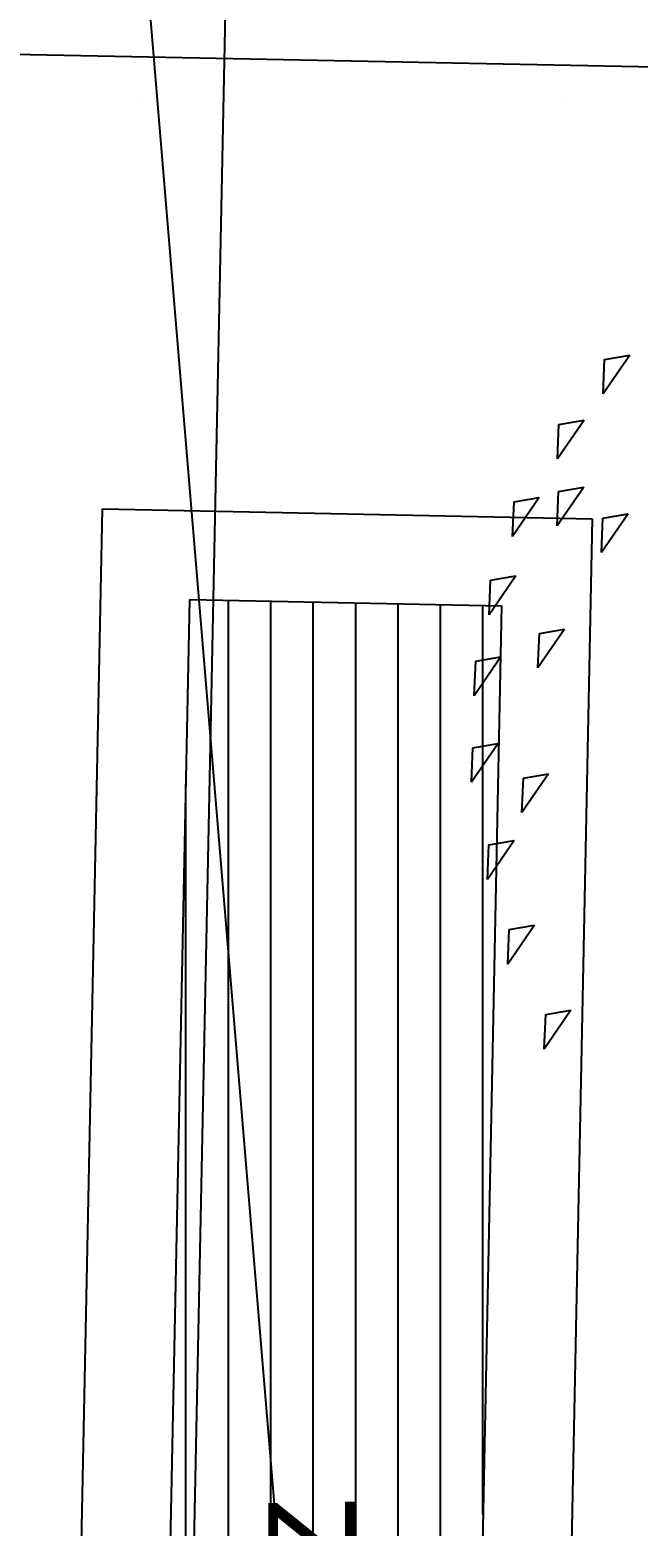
# Model space of a CAD drawing. Header units: millimetres. Extents: x 43168.9 to 43194.6, y -25545.1 to -25543.4.
# Drawn here: x 43172.3019 to 43172.3292, y -25544.2646 to -25544.1974 of the extents above; entities that cross this region are included whole.
import ezdxf
from ezdxf.enums import TextEntityAlignment as Align

# ---------------------------------------------------------------- set-up
doc = ezdxf.new("R2010")
doc.units = ezdxf.units.MM
doc.header["$LTSCALE"] = 200
doc.linetypes.add('HIDDEN2', pattern=[0.1875, 0.125, -0.0625])
doc.layers.add('agac_sgh', color=7, linetype='Continuous', true_color=0x244700)
doc.layers.add('cim_sgh', color=7, linetype='Continuous', true_color=0x248f00)
for name, color, linetype in [('gor-2_sgh', 161, 'Continuous'), ('izd.tas.alt_sgh', 214, 'HIDDEN2'), ('olcu-uyg_sgh', 193, 'Continuous'), ('tarama-zemin_sgh', 197, 'Continuous'), ('vaziyet-01_sgh', 33, 'Continuous'), ('yazi-merdi_sgh', 9, 'Continuous')]:
    doc.layers.add(name, color=color, linetype=linetype)
doc.styles.add('text1', font='VERDANA.TTF')

msp = doc.modelspace()

# ---------------------------------------------------------------- linework, layer by layer
at = {"layer": 'agac_sgh', "color": 0}
for p, q in [((43172.328805, -25544.212012), (43172.327606, -25544.213758)), ((43172.327606, -25544.213758), (43172.327673, -25544.212208)), ((43172.327673, -25544.212208), (43172.328805, -25544.212012)), ((43172.326755, -25544.214928), (43172.325556, -25544.216673)), ((43172.325623, -25544.215124), (43172.326755, -25544.214928)), ((43172.325556, -25544.216673), (43172.325623, -25544.215124)), ((43172.324743, -25544.218416), (43172.323544, -25544.220161)), ((43172.323611, -25544.218612), (43172.324743, -25544.218416)), ((43172.326747, -25544.21794), (43172.325548, -25544.219685)), ((43172.325548, -25544.219685), (43172.325615, -25544.218136)), ((43172.325615, -25544.218136), (43172.326747, -25544.21794)), ((43172.323544, -25544.220161), (43172.323611, -25544.218612)), ((43172.328734, -25544.219142), (43172.327535, -25544.220887)), ((43172.327535, -25544.220887), (43172.327602, -25544.219338)), ((43172.327602, -25544.219338), (43172.328734, -25544.219142)), ((43172.323686, -25544.221932), (43172.322487, -25544.223677)), ((43172.322487, -25544.223677), (43172.322554, -25544.222128)), ((43172.322554, -25544.222128), (43172.323686, -25544.221932)), ((43172.325879, -25544.224322), (43172.32468, -25544.226067)), ((43172.324747, -25544.224518), (43172.325879, -25544.224322)), ((43172.32468, -25544.226067), (43172.324747, -25544.224518)), ((43172.32302, -25544.225573), (43172.321821, -25544.227319)), ((43172.321821, -25544.227319), (43172.321888, -25544.225769)), ((43172.321888, -25544.225769), (43172.32302, -25544.225573)), ((43172.322894, -25544.22946), (43172.321695, -25544.231205)), ((43172.321695, -25544.231205), (43172.321762, -25544.229656)), ((43172.321762, -25544.229656), (43172.322894, -25544.22946)), ((43172.325162, -25544.230822), (43172.323963, -25544.232567)), ((43172.323963, -25544.232567), (43172.32403, -25544.231018)), ((43172.32403, -25544.231018), (43172.325162, -25544.230822)), ((43172.323611, -25544.233828), (43172.322412, -25544.235573)), ((43172.322479, -25544.234024), (43172.323611, -25544.233828)), ((43172.322412, -25544.235573), (43172.322479, -25544.234024)), ((43172.324529, -25544.23763), (43172.32333, -25544.239375)), ((43172.32333, -25544.239375), (43172.323397, -25544.237826)), ((43172.323397, -25544.237826), (43172.324529, -25544.23763)), ((43172.326164, -25544.241453), (43172.324965, -25544.243198)), ((43172.324965, -25544.243198), (43172.325032, -25544.241649)), ((43172.325032, -25544.241649), (43172.326164, -25544.241453))]:
    msp.add_line(p, q, dxfattribs=at)
at = {"layer": 'cim_sgh'}
for p, q in [((43172.303165, -25544.20039), (43172.303165, -25544.20039)), ((43172.306975, -25544.20039), (43172.306975, -25544.20039)), ((43172.310785, -25544.20039), (43172.310785, -25544.20039)), ((43172.314595, -25544.20039), (43172.314595, -25544.20039)), ((43172.318405, -25544.20039), (43172.318405, -25544.20039)), ((43172.322215, -25544.20039), (43172.322215, -25544.20039)), ((43172.326025, -25544.20039), (43172.326025, -25544.20039)), ((43172.30507, -25544.2042), (43172.30507, -25544.2042)), ((43172.30888, -25544.2042), (43172.30888, -25544.2042)), ((43172.31269, -25544.2042), (43172.31269, -25544.2042)), ((43172.3165, -25544.2042), (43172.3165, -25544.2042)), ((43172.32031, -25544.2042), (43172.32031, -25544.2042)), ((43172.32412, -25544.2042), (43172.32412, -25544.2042)), ((43172.32793, -25544.2042), (43172.32793, -25544.2042)), ((43172.303165, -25544.20801), (43172.303165, -25544.20801)), ((43172.306975, -25544.20801), (43172.306975, -25544.20801)), ((43172.310785, -25544.20801), (43172.310785, -25544.20801)), ((43172.314595, -25544.20801), (43172.314595, -25544.20801)), ((43172.318405, -25544.20801), (43172.318405, -25544.20801)), ((43172.322215, -25544.20801), (43172.322215, -25544.20801)), ((43172.326025, -25544.20801), (43172.326025, -25544.20801)), ((43172.30507, -25544.21182), (43172.30507, -25544.21182)), ((43172.30888, -25544.21182), (43172.30888, -25544.21182)), ((43172.31269, -25544.21182), (43172.31269, -25544.21182)), ((43172.3165, -25544.21182), (43172.3165, -25544.21182)), ((43172.32031, -25544.21182), (43172.32031, -25544.21182)), ((43172.32412, -25544.21182), (43172.32412, -25544.21182)), ((43172.32793, -25544.21182), (43172.32793, -25544.21182)), ((43172.303165, -25544.21563), (43172.303165, -25544.21563)), ((43172.306975, -25544.21563), (43172.306975, -25544.21563)), ((43172.310785, -25544.21563), (43172.310785, -25544.21563)), ((43172.314595, -25544.21563), (43172.314595, -25544.21563)), ((43172.318405, -25544.21563), (43172.318405, -25544.21563)), ((43172.322215, -25544.21563), (43172.322215, -25544.21563)), ((43172.326025, -25544.21563), (43172.326025, -25544.21563)), ((43172.30507, -25544.21944), (43172.30507, -25544.21944)), ((43172.32793, -25544.21944), (43172.32793, -25544.21944)), ((43172.303165, -25544.22325), (43172.303165, -25544.22325)), ((43172.32793, -25544.22706), (43172.32793, -25544.22706)), ((43172.303165, -25544.23087), (43172.303165, -25544.23087)), ((43172.32793, -25544.23468), (43172.32793, -25544.23468)), ((43172.303165, -25544.23849), (43172.303165, -25544.23849)), ((43172.32793, -25544.2423), (43172.32793, -25544.2423)), ((43172.303165, -25544.24611), (43172.303165, -25544.24611)), ((43172.32793, -25544.24992), (43172.32793, -25544.24992)), ((43172.303165, -25544.25373), (43172.303165, -25544.25373)), ((43172.32793, -25544.25754), (43172.32793, -25544.25754)), ((43172.303165, -25544.26135), (43172.303165, -25544.26135))]:
    msp.add_line(p, q, dxfattribs=at)
at = {"layer": 'gor-2_sgh'}
for p, q in [((43172.302485, -25544.34892), (43172.305131, -25544.218919)), ((43172.305131, -25544.218919), (43172.327126, -25544.219367)), ((43172.327126, -25544.219367), (43172.324481, -25544.349367)), ((43172.306566, -25544.345002), (43172.309049, -25544.223)), ((43172.309049, -25544.223), (43172.323046, -25544.223285)), ((43172.323046, -25544.223285), (43172.320563, -25544.345287))]:
    msp.add_line(p, q, dxfattribs=at)
at = {"layer": 'izd.tas.alt_sgh'}
msp.add_line((43172.317806, -25543.845444), (43172.298967, -25544.767707), dxfattribs=at)
at = {"layer": 'olcu-uyg_sgh'}
msp.add_line((43172.270315, -25544.197863), (43172.370795, -25544.199878), dxfattribs=at)
msp.add_line((43172.270315, -25544.197863), (43172.370795, -25544.199878), dxfattribs=at)
at = {"layer": 'tarama-zemin_sgh'}
for p, q in [((43172.310785, -25544.345088), (43172.310785, -25544.223035)), ((43172.31269, -25544.345126), (43172.31269, -25544.223074)), ((43172.314595, -25544.345165), (43172.314595, -25544.223113)), ((43172.3165, -25544.345204), (43172.3165, -25544.223151)), ((43172.318405, -25544.345243), (43172.318405, -25544.22319)), ((43172.32031, -25544.345281), (43172.32031, -25544.223229)), ((43172.322215, -25544.264109), (43172.322215, -25544.223268)), ((43172.30888, -25544.345049), (43172.30888, -25544.231286))]:
    msp.add_line(p, q, dxfattribs=at)
at = {"layer": 'vaziyet-01_sgh'}
msp.add_line((43172.277772, -25543.843067), (43172.354954, -25544.768665), dxfattribs=at)

# ---------------------------------------------------------------- texts
at = {"layer": 'yazi-merdi_sgh', "style": 'text1'}
msp.add_text('KURANGLEZ', height=0.0039, rotation=90, dxfattribs=at).set_placement((43172.316471, -25544.263303), align=Align.RIGHT)

doc.saveas('drawing.dxf')
